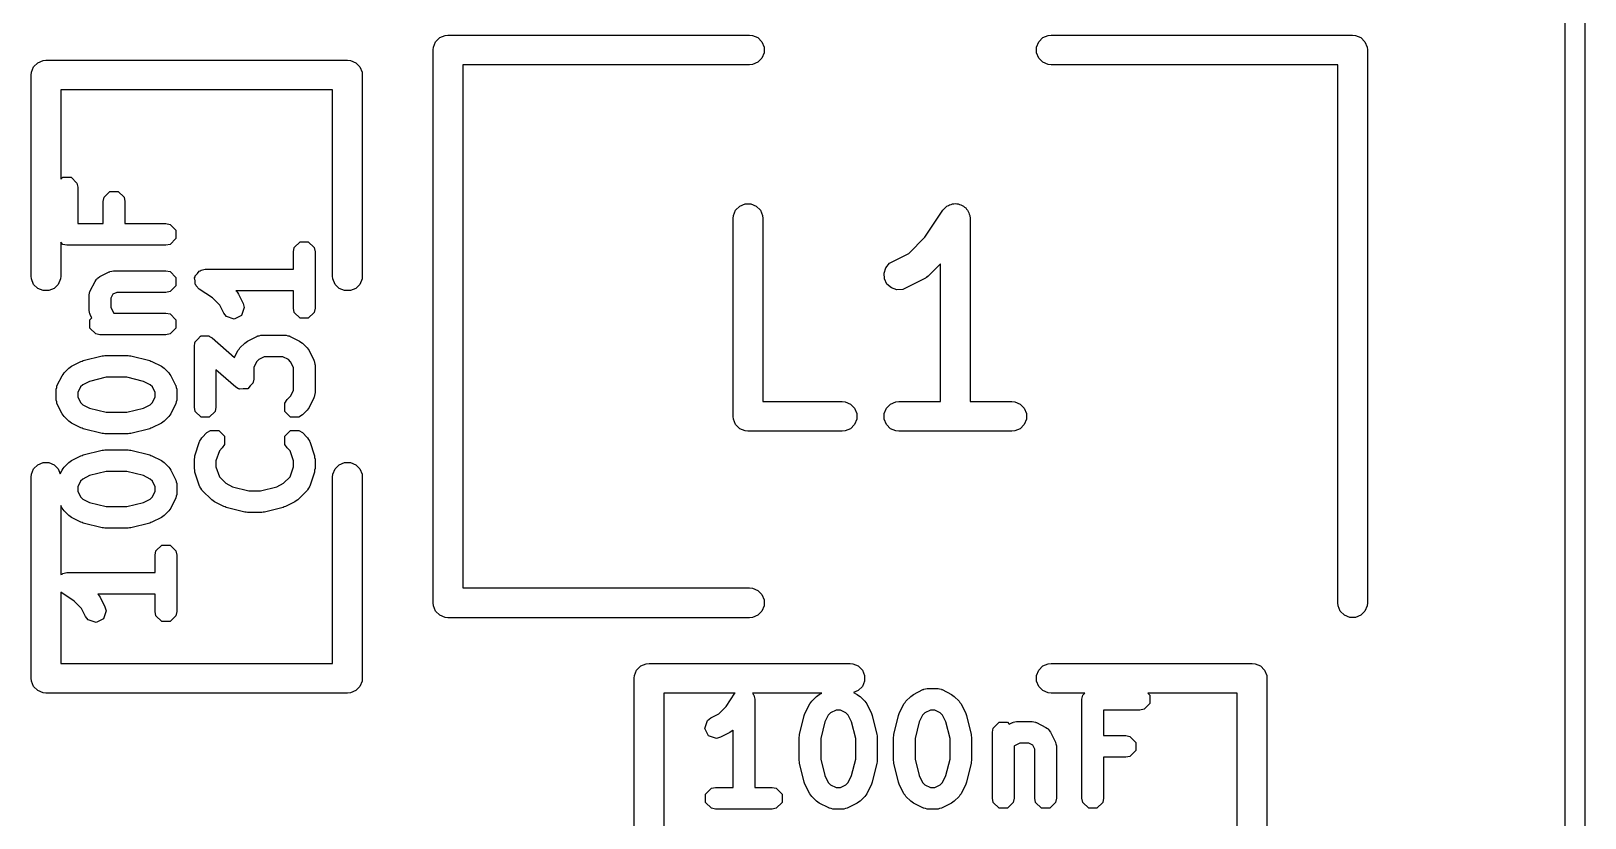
# Model space of a CAD drawing. Extents: x 3.77 to 7.16, y -4.93 to -3.32.
# Drawn here: x 6.6171 to 6.9263, y -4.3715 to -4.2149 of the extents above; entities that cross this region are included whole.
import ezdxf

# ---------------------------------------------------------------- set-up
doc = ezdxf.new("R2010")
doc.units = 0
doc.header["$MEASUREMENT"] = 0
doc.layers.add('BLACK', color=7, linetype='CONTINUOUS')

msp = doc.modelspace()

# ---------------------------------------------------------------- linework, layer by layer
at = {"layer": 'BLACK', "linetype": 'CONTINUOUS'}
for p, q in [((6.92238, -4.78566), (6.92238, -3.52975)), ((6.92632, -3.52778), (6.92632, -4.78762)), ((6.6972, -4.21811), (6.69764, -4.21705)), ((6.69764, -4.21705), (6.69846, -4.21623)), ((6.69846, -4.21623), (6.69952, -4.21579)), ((6.69952, -4.21579), (6.7001, -4.21573)), ((6.7001, -4.21573), (6.7601, -4.21573)), ((6.7601, -4.21573), (6.76068, -4.21579)), ((6.76068, -4.21579), (6.76174, -4.21623)), ((6.76174, -4.21623), (6.76255, -4.21705)), ((6.76255, -4.21705), (6.763, -4.21811)), ((6.8172, -4.21811), (6.81764, -4.21705)), ((6.81764, -4.21705), (6.81846, -4.21623)), ((6.81846, -4.21623), (6.81952, -4.21579)), ((6.81952, -4.21579), (6.8201, -4.21573)), ((6.8201, -4.21573), (6.8801, -4.21573)), ((6.8801, -4.21573), (6.88068, -4.21579)), ((6.88068, -4.21579), (6.88174, -4.21623)), ((6.88174, -4.21623), (6.88255, -4.21705)), ((6.88255, -4.21705), (6.883, -4.21811)), ((6.69715, -4.21869), (6.6972, -4.21811)), ((6.69715, -4.32869), (6.69715, -4.21869)), ((6.763, -4.21926), (6.76255, -4.22033)), ((6.763, -4.21811), (6.763, -4.21926)), ((6.8172, -4.21926), (6.8172, -4.21811)), ((6.81764, -4.22033), (6.8172, -4.21926)), ((6.883, -4.21811), (6.88305, -4.21869)), ((6.88305, -4.21869), (6.88305, -4.32869)), ((6.61715, -4.22369), (6.6172, -4.22311)), ((6.6172, -4.22311), (6.61764, -4.22205)), ((6.61764, -4.22205), (6.61846, -4.22123)), ((6.61846, -4.22123), (6.61952, -4.22079)), ((6.61952, -4.22079), (6.6201, -4.22073)), ((6.6201, -4.22073), (6.6801, -4.22073)), ((6.6801, -4.22073), (6.68068, -4.22079)), ((6.68068, -4.22079), (6.68174, -4.22123)), ((6.68174, -4.22123), (6.68255, -4.22205)), ((6.68255, -4.22205), (6.683, -4.22311)), ((6.683, -4.22311), (6.68305, -4.22369)), ((6.7601, -4.22164), (6.70305, -4.22164)), ((6.70305, -4.22164), (6.70305, -4.32573)), ((6.76068, -4.22158), (6.7601, -4.22164)), ((6.76174, -4.22114), (6.76068, -4.22158)), ((6.76255, -4.22033), (6.76174, -4.22114)), ((6.81846, -4.22114), (6.81764, -4.22033)), ((6.81952, -4.22158), (6.81846, -4.22114)), ((6.8201, -4.22164), (6.81952, -4.22158)), ((6.87715, -4.22164), (6.8201, -4.22164)), ((6.87715, -4.32869), (6.87715, -4.22164)), ((6.61715, -4.26369), (6.61715, -4.22369)), ((6.68305, -4.22369), (6.68305, -4.26369)), ((6.67715, -4.22664), (6.62305, -4.22664)), ((6.62305, -4.22664), (6.62305, -4.24443)), ((6.67715, -4.26369), (6.67715, -4.22664)), ((6.62305, -4.24443), (6.62347, -4.24402)), ((6.62347, -4.24402), (6.62511, -4.24402)), ((6.62511, -4.24402), (6.62628, -4.24518)), ((6.62628, -4.24518), (6.62644, -4.246)), ((6.62644, -4.246), (6.62644, -4.25323)), ((6.63152, -4.24882), (6.63168, -4.248)), ((6.63168, -4.248), (6.63285, -4.24683)), ((6.63285, -4.24683), (6.63449, -4.24683)), ((6.63449, -4.24683), (6.63566, -4.248)), ((6.63566, -4.248), (6.63582, -4.24882)), ((6.63152, -4.25323), (6.63152, -4.24882)), ((6.63582, -4.24882), (6.63582, -4.25323)), ((6.75689, -4.25165), (6.75734, -4.25058)), ((6.75734, -4.25058), (6.75815, -4.24977)), ((6.75815, -4.24977), (6.75921, -4.24933)), ((6.75921, -4.24933), (6.76037, -4.24933)), ((6.76037, -4.24933), (6.76143, -4.24977)), ((6.76143, -4.24977), (6.76225, -4.25058)), ((6.76225, -4.25058), (6.76269, -4.25165)), ((6.79499, -4.25597), (6.79858, -4.25059)), ((6.79858, -4.25058), (6.79894, -4.25014)), ((6.79858, -4.25059), (6.79858, -4.25058)), ((6.79858, -4.25058), (6.79858, -4.25058)), ((6.79858, -4.25058), (6.79858, -4.25058)), ((6.79894, -4.25014), (6.79919, -4.24997)), ((6.79919, -4.24997), (6.79939, -4.24977)), ((6.79939, -4.24977), (6.79966, -4.24966)), ((6.79966, -4.24966), (6.7999, -4.2495)), ((6.7999, -4.2495), (6.80019, -4.24944)), ((6.80019, -4.24944), (6.80046, -4.24933)), ((6.80046, -4.24933), (6.80075, -4.24933)), ((6.80075, -4.24933), (6.80103, -4.24927)), ((6.80103, -4.24927), (6.80132, -4.24933)), ((6.80132, -4.24933), (6.80161, -4.24933)), ((6.80161, -4.24933), (6.80188, -4.24944)), ((6.80188, -4.24944), (6.80216, -4.24949)), ((6.80216, -4.24949), (6.80241, -4.24966)), ((6.80241, -4.24966), (6.80268, -4.24977)), ((6.80268, -4.24977), (6.80288, -4.24997)), ((6.80288, -4.24997), (6.80312, -4.25013)), ((6.80312, -4.25013), (6.80328, -4.25038)), ((6.80328, -4.25038), (6.80349, -4.25058)), ((6.80349, -4.25058), (6.8036, -4.25085)), ((6.8036, -4.25085), (6.80376, -4.25109)), ((6.80376, -4.25109), (6.80382, -4.25138)), ((6.62644, -4.25323), (6.63152, -4.25323)), ((6.63582, -4.25323), (6.64399, -4.25323)), ((6.64399, -4.25323), (6.64481, -4.2534)), ((6.64481, -4.2534), (6.64598, -4.25456)), ((6.75684, -4.25222), (6.75689, -4.25165)), ((6.75684, -4.29159), (6.75684, -4.25222)), ((6.76269, -4.25165), (6.76274, -4.25222)), ((6.76274, -4.25222), (6.76274, -4.28864)), ((6.80382, -4.25138), (6.80393, -4.25165)), ((6.80393, -4.25165), (6.80399, -4.25222)), ((6.80399, -4.25222), (6.80399, -4.25222)), ((6.80399, -4.25222), (6.80399, -4.25222)), ((6.80399, -4.25222), (6.80399, -4.25222)), ((6.80399, -4.25222), (6.80399, -4.28864)), ((6.62347, -4.25737), (6.62305, -4.25696)), ((6.62305, -4.25696), (6.62305, -4.26369)), ((6.64598, -4.25621), (6.64481, -4.25737)), ((6.64598, -4.25456), (6.64598, -4.25621)), ((6.6695, -4.258), (6.67067, -4.25684)), ((6.67067, -4.25684), (6.67231, -4.25684)), ((6.67231, -4.25684), (6.67348, -4.258)), ((6.79179, -4.25917), (6.79499, -4.25597)), ((6.62429, -4.25753), (6.62347, -4.25737)), ((6.64399, -4.25753), (6.62429, -4.25753)), ((6.64481, -4.25737), (6.64399, -4.25753)), ((6.66934, -4.25883), (6.6695, -4.258)), ((6.66934, -4.26231), (6.66934, -4.25883)), ((6.67348, -4.258), (6.67364, -4.25883)), ((6.67364, -4.25883), (6.67364, -4.27008)), ((6.78847, -4.26083), (6.79179, -4.25917)), ((6.63083, -4.26378), (6.63271, -4.26284)), ((6.63271, -4.26284), (6.63281, -4.26281)), ((6.63281, -4.26281), (6.63285, -4.26278)), ((6.63285, -4.26278), (6.63319, -4.26271)), ((6.63319, -4.26271), (6.63352, -4.26262)), ((6.63352, -4.26262), (6.63356, -4.26264)), ((6.63356, -4.26264), (6.63367, -4.26262)), ((6.63367, -4.26262), (6.64399, -4.26262)), ((6.64399, -4.26262), (6.64481, -4.26278)), ((6.64481, -4.26278), (6.64598, -4.26394)), ((6.6498, -4.26363), (6.65025, -4.26319)), ((6.65025, -4.26319), (6.65059, -4.26267)), ((6.65059, -4.26267), (6.65081, -4.26263)), ((6.65081, -4.26263), (6.65097, -4.26247)), ((6.65097, -4.26247), (6.65179, -4.26231)), ((6.65179, -4.26231), (6.66934, -4.26231)), ((6.78686, -4.2631), (6.78722, -4.26201)), ((6.78694, -4.26425), (6.78686, -4.2631)), ((6.78722, -4.26201), (6.78798, -4.26114)), ((6.78798, -4.26114), (6.78847, -4.26083)), ((6.79808, -4.26123), (6.79562, -4.26369)), ((6.79808, -4.28864), (6.79808, -4.26123)), ((6.6172, -4.26426), (6.61715, -4.26369)), ((6.61764, -4.26533), (6.6172, -4.26426)), ((6.61846, -4.26614), (6.61764, -4.26533)), ((6.61952, -4.26658), (6.61846, -4.26614)), ((6.62068, -4.26658), (6.61952, -4.26658)), ((6.62174, -4.26614), (6.62068, -4.26658)), ((6.62255, -4.26533), (6.62174, -4.26614)), ((6.623, -4.26426), (6.62255, -4.26533)), ((6.62305, -4.26369), (6.623, -4.26426)), ((6.62893, -4.26662), (6.62987, -4.26474)), ((6.62987, -4.26474), (6.63013, -4.2644)), ((6.63013, -4.2644), (6.63017, -4.2643)), ((6.63017, -4.2643), (6.63029, -4.2642)), ((6.63029, -4.2642), (6.63039, -4.26408)), ((6.63039, -4.26408), (6.63049, -4.26404)), ((6.63049, -4.26404), (6.63083, -4.26378)), ((6.64598, -4.26559), (6.64481, -4.26675)), ((6.64598, -4.26394), (6.64598, -4.26559)), ((6.64968, -4.26404), (6.6498, -4.26385)), ((6.6498, -4.26465), (6.64968, -4.26404)), ((6.6498, -4.26385), (6.6498, -4.26363)), ((6.6498, -4.26528), (6.6498, -4.26465)), ((6.64996, -4.26544), (6.6498, -4.26528)), ((6.65, -4.26565), (6.64996, -4.26544)), ((6.6506, -4.26625), (6.65, -4.26565)), ((6.65323, -4.268), (6.6506, -4.26625)), ((6.6772, -4.26426), (6.67715, -4.26369)), ((6.67764, -4.26533), (6.6772, -4.26426)), ((6.67846, -4.26614), (6.67764, -4.26533)), ((6.67952, -4.26658), (6.67846, -4.26614)), ((6.68068, -4.26658), (6.67952, -4.26658)), ((6.68174, -4.26614), (6.68068, -4.26658)), ((6.68255, -4.26533), (6.68174, -4.26614)), ((6.683, -4.26426), (6.68255, -4.26533)), ((6.68305, -4.26369), (6.683, -4.26426)), ((6.78745, -4.26528), (6.78694, -4.26425)), ((6.78832, -4.26604), (6.78745, -4.26528)), ((6.78942, -4.2664), (6.78832, -4.26604)), ((6.79057, -4.26632), (6.78942, -4.2664)), ((6.79111, -4.26611), (6.79057, -4.26632)), ((6.79486, -4.26424), (6.79111, -4.26611)), ((6.7951, -4.26408), (6.79486, -4.26424)), ((6.79518, -4.26405), (6.7951, -4.26408)), ((6.79526, -4.26399), (6.79518, -4.26405)), ((6.79535, -4.26393), (6.79526, -4.26399)), ((6.7954, -4.26387), (6.79535, -4.26393)), ((6.79562, -4.26369), (6.7954, -4.26387)), ((6.62871, -4.26743), (6.6288, -4.2671)), ((6.62873, -4.26747), (6.62871, -4.26743)), ((6.62871, -4.26758), (6.62873, -4.26747)), ((6.62871, -4.27039), (6.62871, -4.26758)), ((6.6288, -4.2671), (6.62887, -4.26676)), ((6.62887, -4.26676), (6.6289, -4.26672)), ((6.6289, -4.26672), (6.62893, -4.26662)), ((6.6334, -4.26731), (6.63301, -4.26809)), ((6.63301, -4.26809), (6.63301, -4.26989)), ((6.63418, -4.26692), (6.6334, -4.26731)), ((6.64399, -4.26692), (6.63418, -4.26692)), ((6.64481, -4.26675), (6.64399, -4.26692)), ((6.65471, -4.26948), (6.65323, -4.268)), ((6.6555, -4.27105), (6.65471, -4.26948)), ((6.66934, -4.26661), (6.65792, -4.26661)), ((6.65792, -4.26661), (6.658, -4.26669)), ((6.658, -4.26669), (6.65819, -4.26697)), ((6.65819, -4.26697), (6.6584, -4.26725)), ((6.6584, -4.26725), (6.65934, -4.26912)), ((6.65934, -4.26912), (6.65956, -4.26993)), ((6.66934, -4.27008), (6.66934, -4.26661)), ((6.62873, -4.2705), (6.62871, -4.27039)), ((6.62871, -4.27055), (6.62873, -4.2705)), ((6.6288, -4.27088), (6.62871, -4.27055)), ((6.62887, -4.27122), (6.6288, -4.27088)), ((6.6289, -4.27125), (6.62887, -4.27122)), ((6.62887, -4.27239), (6.62926, -4.272)), ((6.62887, -4.27403), (6.62887, -4.27239)), ((6.62893, -4.27136), (6.6289, -4.27125)), ((6.62926, -4.272), (6.62893, -4.27136)), ((6.63301, -4.26989), (6.63356, -4.271)), ((6.63356, -4.271), (6.63362, -4.27106)), ((6.63362, -4.27106), (6.64399, -4.27106)), ((6.64399, -4.27106), (6.64481, -4.27122)), ((6.64481, -4.27122), (6.64598, -4.27239)), ((6.64598, -4.27239), (6.64598, -4.27403)), ((6.65601, -4.27171), (6.6555, -4.27105)), ((6.65757, -4.27223), (6.65601, -4.27171)), ((6.65904, -4.27149), (6.65757, -4.27223)), ((6.65956, -4.26993), (6.65904, -4.27149)), ((6.6695, -4.27091), (6.66934, -4.27008)), ((6.67067, -4.27207), (6.6695, -4.27091)), ((6.67231, -4.27207), (6.67067, -4.27207)), ((6.67348, -4.27091), (6.67231, -4.27207)), ((6.67364, -4.27008), (6.67348, -4.27091)), ((6.63003, -4.27519), (6.62887, -4.27403)), ((6.63086, -4.27536), (6.63003, -4.27519)), ((6.64399, -4.27536), (6.63086, -4.27536)), ((6.64481, -4.27519), (6.64399, -4.27536)), ((6.64598, -4.27403), (6.64481, -4.27519)), ((6.65034, -4.27623), (6.65084, -4.27566)), ((6.65084, -4.27566), (6.65091, -4.27566)), ((6.65091, -4.27566), (6.65097, -4.2756)), ((6.65097, -4.2756), (6.65172, -4.2756)), ((6.65172, -4.2756), (6.65248, -4.27555)), ((6.65248, -4.27555), (6.65257, -4.2756)), ((6.65257, -4.2756), (6.65261, -4.2756)), ((6.65261, -4.2756), (6.65268, -4.27567)), ((6.65268, -4.27567), (6.65321, -4.27597)), ((6.66021, -4.2766), (6.66209, -4.27567)), ((6.66209, -4.27567), (6.66219, -4.27564)), ((6.66219, -4.27564), (6.66222, -4.2756)), ((6.66222, -4.2756), (6.66256, -4.27554)), ((6.66256, -4.27554), (6.66289, -4.27544)), ((6.66289, -4.27544), (6.66294, -4.27546)), ((6.66294, -4.27546), (6.66305, -4.27544)), ((6.66305, -4.27544), (6.66774, -4.27544)), ((6.66774, -4.27544), (6.66784, -4.27546)), ((6.66784, -4.27546), (6.66789, -4.27544)), ((6.66789, -4.27544), (6.66822, -4.27554)), ((6.66822, -4.27554), (6.66856, -4.2756)), ((6.66856, -4.2756), (6.66859, -4.27564)), ((6.66859, -4.27564), (6.6687, -4.27567)), ((6.6687, -4.27567), (6.67057, -4.2766)), ((6.64964, -4.27759), (6.64976, -4.27699)), ((6.64964, -4.28978), (6.64964, -4.27759)), ((6.64975, -4.2769), (6.64978, -4.27687)), ((6.64976, -4.27699), (6.64975, -4.2769)), ((6.64978, -4.27687), (6.6498, -4.27677)), ((6.6498, -4.27677), (6.65034, -4.27623)), ((6.65321, -4.27597), (6.65764, -4.27985)), ((6.65764, -4.27985), (6.65831, -4.2785)), ((6.65831, -4.2785), (6.65852, -4.27823)), ((6.65852, -4.27823), (6.65871, -4.27795)), ((6.65871, -4.27795), (6.65965, -4.27701)), ((6.65965, -4.27701), (6.65994, -4.27682)), ((6.65994, -4.27682), (6.66021, -4.2766)), ((6.67057, -4.2766), (6.67085, -4.27682)), ((6.67085, -4.27682), (6.67113, -4.27701)), ((6.67113, -4.27701), (6.67207, -4.27795)), ((6.67207, -4.27795), (6.67226, -4.27823)), ((6.67226, -4.27823), (6.67247, -4.2785)), ((6.67247, -4.2785), (6.67341, -4.28038)), ((6.62371, -4.28295), (6.62465, -4.28201)), ((6.62465, -4.28201), (6.62493, -4.28182)), ((6.62493, -4.28182), (6.6252, -4.2816)), ((6.6252, -4.2816), (6.62708, -4.28067)), ((6.62708, -4.28067), (6.62731, -4.2806)), ((6.62731, -4.2806), (6.62752, -4.2805)), ((6.62752, -4.2805), (6.63127, -4.27957)), ((6.63127, -4.27957), (6.63154, -4.27955)), ((6.63154, -4.27955), (6.63179, -4.2795)), ((6.63179, -4.2795), (6.63648, -4.2795)), ((6.63648, -4.2795), (6.63674, -4.27955)), ((6.63674, -4.27955), (6.63701, -4.27957)), ((6.63701, -4.27957), (6.64076, -4.2805)), ((6.64076, -4.2805), (6.64097, -4.2806)), ((6.64097, -4.2806), (6.6412, -4.28067)), ((6.6412, -4.28067), (6.64307, -4.2816)), ((6.64307, -4.2816), (6.64335, -4.28182)), ((6.64335, -4.28182), (6.64363, -4.28201)), ((6.64363, -4.28201), (6.64457, -4.28295)), ((6.662, -4.28074), (6.66144, -4.28185)), ((6.66144, -4.28185), (6.66144, -4.28416)), ((6.66244, -4.28029), (6.662, -4.28074)), ((6.66355, -4.27974), (6.66244, -4.28029)), ((6.66723, -4.27974), (6.66355, -4.27974)), ((6.66834, -4.28029), (6.66723, -4.27974)), ((6.66878, -4.28074), (6.66834, -4.28029)), ((6.66934, -4.28185), (6.66878, -4.28074)), ((6.66934, -4.28646), (6.66934, -4.28185)), ((6.67341, -4.28038), (6.67344, -4.28048)), ((6.67344, -4.28048), (6.67348, -4.28052)), ((6.67348, -4.28052), (6.67354, -4.28086)), ((6.67354, -4.28086), (6.67363, -4.28119)), ((6.67363, -4.28119), (6.67362, -4.28124)), ((6.67362, -4.28124), (6.67364, -4.28134)), ((6.67364, -4.28134), (6.67364, -4.28697)), ((6.62237, -4.28538), (6.6233, -4.2835)), ((6.6233, -4.2835), (6.62352, -4.28323)), ((6.62352, -4.28323), (6.62371, -4.28295)), ((6.62879, -4.28462), (6.62744, -4.28529)), ((6.63206, -4.2838), (6.62879, -4.28462)), ((6.63622, -4.2838), (6.63206, -4.2838)), ((6.63949, -4.28462), (6.63622, -4.2838)), ((6.64084, -4.28529), (6.63949, -4.28462)), ((6.64457, -4.28295), (6.64476, -4.28323)), ((6.64476, -4.28323), (6.64497, -4.2835)), ((6.64497, -4.2835), (6.64591, -4.28538)), ((6.65788, -4.28577), (6.65394, -4.28233)), ((6.65394, -4.28233), (6.65394, -4.28978)), ((6.66128, -4.28498), (6.66075, -4.28551)), ((6.6613, -4.28488), (6.66128, -4.28498)), ((6.66133, -4.28484), (6.6613, -4.28488)), ((6.66144, -4.28416), (6.66132, -4.28476)), ((6.66132, -4.28476), (6.66133, -4.28484)), ((6.62214, -4.28619), (6.62224, -4.28586)), ((6.62216, -4.28624), (6.62214, -4.28619)), ((6.62214, -4.28634), (6.62216, -4.28624)), ((6.62214, -4.28822), (6.62214, -4.28634)), ((6.62216, -4.28832), (6.62214, -4.28822)), ((6.62224, -4.28586), (6.6223, -4.28552)), ((6.6223, -4.28552), (6.62234, -4.28548)), ((6.62234, -4.28548), (6.62237, -4.28538)), ((6.62699, -4.28574), (6.62644, -4.28685)), ((6.62644, -4.28685), (6.62644, -4.28771)), ((6.62644, -4.28771), (6.62699, -4.28882)), ((6.62744, -4.28529), (6.62699, -4.28574)), ((6.64128, -4.28574), (6.64084, -4.28529)), ((6.64184, -4.28685), (6.64128, -4.28574)), ((6.64128, -4.28882), (6.64184, -4.28771)), ((6.64184, -4.28771), (6.64184, -4.28685)), ((6.64591, -4.28538), (6.64594, -4.28548)), ((6.64594, -4.28548), (6.64598, -4.28552)), ((6.64598, -4.28552), (6.64604, -4.28586)), ((6.64604, -4.28586), (6.64613, -4.28619)), ((6.64613, -4.28619), (6.64612, -4.28624)), ((6.64612, -4.28624), (6.64614, -4.28634)), ((6.64614, -4.28822), (6.64612, -4.28832)), ((6.64614, -4.28634), (6.64614, -4.28822)), ((6.65841, -4.28608), (6.65788, -4.28577)), ((6.65847, -4.28614), (6.65841, -4.28608)), ((6.65852, -4.28614), (6.65847, -4.28614)), ((6.65861, -4.28619), (6.65852, -4.28614)), ((6.65936, -4.28614), (6.65861, -4.28619)), ((6.66012, -4.28614), (6.65936, -4.28614)), ((6.66017, -4.28609), (6.66012, -4.28614)), ((6.66025, -4.28608), (6.66017, -4.28609)), ((6.66075, -4.28551), (6.66025, -4.28608)), ((6.66809, -4.28826), (6.66878, -4.28757)), ((6.66878, -4.28757), (6.66934, -4.28646)), ((6.67341, -4.28793), (6.67247, -4.28981)), ((6.67344, -4.28783), (6.67341, -4.28793)), ((6.67348, -4.28779), (6.67344, -4.28783)), ((6.67354, -4.28746), (6.67348, -4.28779)), ((6.67363, -4.28712), (6.67354, -4.28746)), ((6.67364, -4.28697), (6.67362, -4.28708)), ((6.67362, -4.28708), (6.67363, -4.28712)), ((6.62214, -4.28837), (6.62216, -4.28832)), ((6.62224, -4.2887), (6.62214, -4.28837)), ((6.6223, -4.28904), (6.62224, -4.2887)), ((6.62234, -4.28908), (6.6223, -4.28904)), ((6.62237, -4.28918), (6.62234, -4.28908)), ((6.6233, -4.29106), (6.62237, -4.28918)), ((6.62352, -4.29133), (6.6233, -4.29106)), ((6.62699, -4.28882), (6.62744, -4.28927)), ((6.62744, -4.28927), (6.62879, -4.28994)), ((6.62879, -4.28994), (6.63206, -4.29076)), ((6.63206, -4.29076), (6.63622, -4.29076)), ((6.63622, -4.29076), (6.63949, -4.28994)), ((6.63949, -4.28994), (6.64084, -4.28927)), ((6.64084, -4.28927), (6.64128, -4.28882)), ((6.64497, -4.29106), (6.64476, -4.29133)), ((6.64591, -4.28918), (6.64497, -4.29106)), ((6.64594, -4.28908), (6.64591, -4.28918)), ((6.64598, -4.28904), (6.64594, -4.28908)), ((6.64604, -4.2887), (6.64598, -4.28904)), ((6.64613, -4.28837), (6.64604, -4.2887)), ((6.64612, -4.28832), (6.64613, -4.28837)), ((6.6498, -4.29061), (6.64964, -4.28978)), ((6.65097, -4.29177), (6.6498, -4.29061)), ((6.65378, -4.29061), (6.65261, -4.29177)), ((6.65394, -4.28978), (6.65378, -4.29061)), ((6.66763, -4.28896), (6.66809, -4.28826)), ((6.66763, -4.29061), (6.66763, -4.28896)), ((6.66879, -4.29177), (6.66763, -4.29061)), ((6.67113, -4.2913), (6.67044, -4.29177)), ((6.67207, -4.29037), (6.67113, -4.2913)), ((6.67226, -4.29008), (6.67207, -4.29037)), ((6.67247, -4.28981), (6.67226, -4.29008)), ((6.76274, -4.28864), (6.77854, -4.28864)), ((6.77854, -4.28864), (6.77911, -4.2887)), ((6.77911, -4.2887), (6.78018, -4.28914)), ((6.78018, -4.28914), (6.78099, -4.28995)), ((6.78099, -4.28995), (6.78143, -4.29102)), ((6.78143, -4.29102), (6.78143, -4.29217)), ((6.78689, -4.29102), (6.78733, -4.28995)), ((6.78689, -4.29217), (6.78689, -4.29102)), ((6.78733, -4.28995), (6.78815, -4.28914)), ((6.78815, -4.28914), (6.78921, -4.2887)), ((6.78921, -4.2887), (6.78979, -4.28864)), ((6.78979, -4.28864), (6.79808, -4.28864)), ((6.80399, -4.28864), (6.81228, -4.28864)), ((6.81228, -4.28864), (6.81286, -4.2887)), ((6.81286, -4.2887), (6.81392, -4.28914)), ((6.81392, -4.28914), (6.81474, -4.28995)), ((6.81474, -4.28995), (6.81518, -4.29102)), ((6.81518, -4.29102), (6.81518, -4.29217)), ((6.62371, -4.29161), (6.62352, -4.29133)), ((6.62465, -4.29255), (6.62371, -4.29161)), ((6.62493, -4.29274), (6.62465, -4.29255)), ((6.6252, -4.29296), (6.62493, -4.29274)), ((6.62708, -4.29389), (6.6252, -4.29296)), ((6.62731, -4.29396), (6.62708, -4.29389)), ((6.62752, -4.29406), (6.62731, -4.29396)), ((6.63127, -4.29499), (6.62752, -4.29406)), ((6.64076, -4.29406), (6.63701, -4.29499)), ((6.64097, -4.29396), (6.64076, -4.29406)), ((6.6412, -4.29389), (6.64097, -4.29396)), ((6.64307, -4.29296), (6.6412, -4.29389)), ((6.64335, -4.29274), (6.64307, -4.29296)), ((6.64363, -4.29255), (6.64335, -4.29274)), ((6.64457, -4.29161), (6.64363, -4.29255)), ((6.64476, -4.29133), (6.64457, -4.29161)), ((6.65261, -4.29177), (6.65097, -4.29177)), ((6.65215, -4.29483), (6.65284, -4.29437)), ((6.65284, -4.29437), (6.65449, -4.29437)), ((6.65449, -4.29437), (6.65565, -4.29553)), ((6.66763, -4.29553), (6.66879, -4.29437)), ((6.67044, -4.29177), (6.66879, -4.29177)), ((6.66879, -4.29437), (6.67044, -4.29437)), ((6.67044, -4.29437), (6.67113, -4.29483)), ((6.75689, -4.29217), (6.75684, -4.29159)), ((6.75734, -4.29323), (6.75689, -4.29217)), ((6.75815, -4.29405), (6.75734, -4.29323)), ((6.75921, -4.29449), (6.75815, -4.29405)), ((6.78018, -4.29405), (6.77911, -4.29449)), ((6.78099, -4.29323), (6.78018, -4.29405)), ((6.78143, -4.29217), (6.78099, -4.29323)), ((6.78733, -4.29323), (6.78689, -4.29217)), ((6.78815, -4.29405), (6.78733, -4.29323)), ((6.78921, -4.29449), (6.78815, -4.29405)), ((6.81392, -4.29405), (6.81286, -4.29449)), ((6.81474, -4.29323), (6.81392, -4.29405)), ((6.81518, -4.29217), (6.81474, -4.29323)), ((6.63154, -4.29501), (6.63127, -4.29499)), ((6.63179, -4.29506), (6.63154, -4.29501)), ((6.63648, -4.29506), (6.63179, -4.29506)), ((6.63674, -4.29501), (6.63648, -4.29506)), ((6.63701, -4.29499), (6.63674, -4.29501)), ((6.64975, -4.29942), (6.65069, -4.29661)), ((6.65069, -4.29661), (6.65074, -4.29652)), ((6.65074, -4.29647), (6.65093, -4.29618)), ((6.65074, -4.29652), (6.65074, -4.29647)), ((6.65093, -4.29618), (6.6511, -4.29588)), ((6.6511, -4.29588), (6.65115, -4.29586)), ((6.65115, -4.29586), (6.65121, -4.29577)), ((6.65121, -4.29577), (6.65215, -4.29483)), ((6.65565, -4.29717), (6.65519, -4.29787)), ((6.65565, -4.29553), (6.65565, -4.29717)), ((6.66763, -4.29717), (6.66763, -4.29553)), ((6.66809, -4.29787), (6.66763, -4.29717)), ((6.67113, -4.29483), (6.67207, -4.29577)), ((6.67207, -4.29577), (6.67213, -4.29586)), ((6.67213, -4.29586), (6.67218, -4.29588)), ((6.67218, -4.29588), (6.67235, -4.29618)), ((6.67235, -4.29618), (6.67254, -4.29647)), ((6.67254, -4.29647), (6.67254, -4.29652)), ((6.67254, -4.29652), (6.67259, -4.29661)), ((6.67259, -4.29661), (6.67353, -4.29942)), ((6.75979, -4.29455), (6.75921, -4.29449)), ((6.77854, -4.29455), (6.75979, -4.29455)), ((6.77911, -4.29449), (6.77854, -4.29455)), ((6.78979, -4.29455), (6.78921, -4.29449)), ((6.81228, -4.29455), (6.78979, -4.29455)), ((6.81286, -4.29449), (6.81228, -4.29455)), ((6.62465, -4.30077), (6.62493, -4.30058)), ((6.62493, -4.30058), (6.6252, -4.30037)), ((6.6252, -4.30037), (6.62708, -4.29943)), ((6.62708, -4.29943), (6.62731, -4.29937)), ((6.62731, -4.29937), (6.62752, -4.29927)), ((6.62752, -4.29927), (6.63127, -4.29833)), ((6.63127, -4.29833), (6.63154, -4.29831)), ((6.63154, -4.29831), (6.63179, -4.29826)), ((6.63179, -4.29826), (6.63648, -4.29826)), ((6.63648, -4.29826), (6.63674, -4.29831)), ((6.63674, -4.29831), (6.63701, -4.29833)), ((6.63701, -4.29833), (6.64076, -4.29927)), ((6.64076, -4.29927), (6.64097, -4.29937)), ((6.64097, -4.29937), (6.6412, -4.29943)), ((6.6412, -4.29943), (6.64307, -4.30037)), ((6.64307, -4.30037), (6.64335, -4.30058)), ((6.64335, -4.30058), (6.64363, -4.30077)), ((6.64964, -4.3001), (6.64971, -4.29977)), ((6.64964, -4.30198), (6.64964, -4.3001)), ((6.64971, -4.29977), (6.64975, -4.29942)), ((6.65461, -4.29845), (6.65394, -4.30045)), ((6.65394, -4.30045), (6.65394, -4.30163)), ((6.65519, -4.29787), (6.65461, -4.29845)), ((6.66867, -4.29845), (6.66809, -4.29787)), ((6.66934, -4.30045), (6.66867, -4.29845)), ((6.66934, -4.30163), (6.66934, -4.30045)), ((6.67353, -4.29942), (6.67357, -4.29977)), ((6.67357, -4.29977), (6.67364, -4.3001)), ((6.67364, -4.3001), (6.67364, -4.30198)), ((6.61715, -4.30369), (6.6172, -4.30311)), ((6.61715, -4.34369), (6.61715, -4.30369)), ((6.6172, -4.30311), (6.61764, -4.30205)), ((6.61764, -4.30205), (6.61846, -4.30123)), ((6.61846, -4.30123), (6.61952, -4.30079)), ((6.61952, -4.30079), (6.62068, -4.30079)), ((6.62068, -4.30079), (6.62174, -4.30123)), ((6.62174, -4.30123), (6.62255, -4.30205)), ((6.62255, -4.30205), (6.62294, -4.30299)), ((6.62294, -4.30299), (6.6233, -4.30227)), ((6.6233, -4.30227), (6.62352, -4.30199)), ((6.62352, -4.30199), (6.62371, -4.30171)), ((6.62371, -4.30171), (6.62465, -4.30077)), ((6.62879, -4.30338), (6.62744, -4.30406)), ((6.63206, -4.30256), (6.62879, -4.30338)), ((6.63622, -4.30256), (6.63206, -4.30256)), ((6.63949, -4.30338), (6.63622, -4.30256)), ((6.64084, -4.30406), (6.63949, -4.30338)), ((6.64363, -4.30077), (6.64457, -4.30171)), ((6.64457, -4.30171), (6.64476, -4.30199)), ((6.64476, -4.30199), (6.64497, -4.30227)), ((6.64497, -4.30227), (6.64591, -4.30414)), ((6.64971, -4.30232), (6.64964, -4.30198)), ((6.64975, -4.30266), (6.64971, -4.30232)), ((6.65069, -4.30547), (6.64975, -4.30266)), ((6.65394, -4.30163), (6.65461, -4.30363)), ((6.65461, -4.30363), (6.65588, -4.3049)), ((6.6674, -4.3049), (6.66867, -4.30363)), ((6.66867, -4.30363), (6.66934, -4.30163)), ((6.67353, -4.30266), (6.67259, -4.30547)), ((6.67357, -4.30232), (6.67353, -4.30266)), ((6.67364, -4.30198), (6.67357, -4.30232)), ((6.67715, -4.30369), (6.6772, -4.30311)), ((6.67715, -4.34073), (6.67715, -4.30369)), ((6.6772, -4.30311), (6.67764, -4.30205)), ((6.67764, -4.30205), (6.67846, -4.30123)), ((6.67846, -4.30123), (6.67952, -4.30079)), ((6.67952, -4.30079), (6.68068, -4.30079)), ((6.68068, -4.30079), (6.68174, -4.30123)), ((6.68174, -4.30123), (6.68255, -4.30205)), ((6.68255, -4.30205), (6.683, -4.30311)), ((6.683, -4.30311), (6.68305, -4.30369)), ((6.68305, -4.30369), (6.68305, -4.34369)), ((6.62699, -4.3045), (6.62644, -4.30561)), ((6.62644, -4.30561), (6.62644, -4.30647)), ((6.62644, -4.30647), (6.62699, -4.30758)), ((6.62744, -4.30406), (6.62699, -4.3045)), ((6.64128, -4.3045), (6.64084, -4.30406)), ((6.64184, -4.30561), (6.64128, -4.3045)), ((6.64128, -4.30758), (6.64184, -4.30647)), ((6.64184, -4.30647), (6.64184, -4.30561)), ((6.64591, -4.30414), (6.64594, -4.30425)), ((6.64594, -4.30425), (6.64598, -4.30428)), ((6.64598, -4.30428), (6.64604, -4.30462)), ((6.64604, -4.30462), (6.64613, -4.30495)), ((6.64613, -4.30495), (6.64612, -4.305)), ((6.64612, -4.305), (6.64614, -4.3051)), ((6.64614, -4.3051), (6.64614, -4.30698)), ((6.65074, -4.30557), (6.65069, -4.30547)), ((6.65074, -4.30562), (6.65074, -4.30557)), ((6.65093, -4.3059), (6.65074, -4.30562)), ((6.6511, -4.3062), (6.65093, -4.3059)), ((6.65115, -4.30622), (6.6511, -4.3062)), ((6.65121, -4.30631), (6.65115, -4.30622)), ((6.65308, -4.30819), (6.65121, -4.30631)), ((6.65588, -4.3049), (6.65723, -4.30558)), ((6.65723, -4.30558), (6.6605, -4.3064)), ((6.6605, -4.3064), (6.66278, -4.3064)), ((6.66278, -4.3064), (6.66605, -4.30558)), ((6.66605, -4.30558), (6.6674, -4.3049)), ((6.67207, -4.30631), (6.6702, -4.30819)), ((6.67213, -4.30622), (6.67207, -4.30631)), ((6.67218, -4.3062), (6.67213, -4.30622)), ((6.67235, -4.3059), (6.67218, -4.3062)), ((6.67254, -4.30562), (6.67235, -4.3059)), ((6.67259, -4.30547), (6.67254, -4.30557)), ((6.67254, -4.30557), (6.67254, -4.30562)), ((6.6233, -4.30982), (6.62305, -4.30931)), ((6.62305, -4.30931), (6.62305, -4.32308)), ((6.62352, -4.31009), (6.6233, -4.30982)), ((6.62699, -4.30758), (6.62744, -4.30803)), ((6.62744, -4.30803), (6.62879, -4.3087)), ((6.62879, -4.3087), (6.63206, -4.30952)), ((6.63206, -4.30952), (6.63622, -4.30952)), ((6.63622, -4.30952), (6.63949, -4.3087)), ((6.63949, -4.3087), (6.64084, -4.30803)), ((6.64084, -4.30803), (6.64128, -4.30758)), ((6.64497, -4.30982), (6.64476, -4.31009)), ((6.64591, -4.30794), (6.64497, -4.30982)), ((6.64594, -4.30784), (6.64591, -4.30794)), ((6.64598, -4.3078), (6.64594, -4.30784)), ((6.64604, -4.30746), (6.64598, -4.3078)), ((6.64613, -4.30713), (6.64604, -4.30746)), ((6.64614, -4.30698), (6.64612, -4.30709)), ((6.64612, -4.30709), (6.64613, -4.30713)), ((6.65337, -4.30838), (6.65308, -4.30819)), ((6.65364, -4.30859), (6.65337, -4.30838)), ((6.65552, -4.30953), (6.65364, -4.30859)), ((6.65575, -4.30959), (6.65552, -4.30953)), ((6.65596, -4.30969), (6.65575, -4.30959)), ((6.65971, -4.31063), (6.65596, -4.30969)), ((6.66732, -4.30969), (6.66357, -4.31063)), ((6.66753, -4.30959), (6.66732, -4.30969)), ((6.66776, -4.30953), (6.66753, -4.30959)), ((6.66964, -4.30859), (6.66776, -4.30953)), ((6.66991, -4.30838), (6.66964, -4.30859)), ((6.6702, -4.30819), (6.66991, -4.30838)), ((6.62371, -4.31038), (6.62352, -4.31009)), ((6.62465, -4.31131), (6.62371, -4.31038)), ((6.62493, -4.31151), (6.62465, -4.31131)), ((6.6252, -4.31172), (6.62493, -4.31151)), ((6.62708, -4.31266), (6.6252, -4.31172)), ((6.62731, -4.31272), (6.62708, -4.31266)), ((6.62752, -4.31282), (6.62731, -4.31272)), ((6.63127, -4.31376), (6.62752, -4.31282)), ((6.64076, -4.31282), (6.63701, -4.31376)), ((6.64097, -4.31272), (6.64076, -4.31282)), ((6.6412, -4.31266), (6.64097, -4.31272)), ((6.64307, -4.31172), (6.6412, -4.31266)), ((6.64335, -4.31151), (6.64307, -4.31172)), ((6.64363, -4.31131), (6.64335, -4.31151)), ((6.64457, -4.31038), (6.64363, -4.31131)), ((6.64476, -4.31009), (6.64457, -4.31038)), ((6.65997, -4.31065), (6.65971, -4.31063)), ((6.66023, -4.3107), (6.65997, -4.31065)), ((6.66305, -4.3107), (6.66023, -4.3107)), ((6.66331, -4.31065), (6.66305, -4.3107)), ((6.66357, -4.31063), (6.66331, -4.31065)), ((6.63154, -4.31377), (6.63127, -4.31376)), ((6.63179, -4.31382), (6.63154, -4.31377)), ((6.63648, -4.31382), (6.63179, -4.31382)), ((6.63674, -4.31377), (6.63648, -4.31382)), ((6.63701, -4.31376), (6.63674, -4.31377)), ((6.64184, -4.31918), (6.642, -4.31835)), ((6.642, -4.31835), (6.64317, -4.31719)), ((6.64317, -4.31719), (6.64481, -4.31719)), ((6.64481, -4.31719), (6.64598, -4.31835)), ((6.64598, -4.31835), (6.64614, -4.31918)), ((6.64184, -4.32265), (6.64184, -4.31918)), ((6.64614, -4.31918), (6.64614, -4.33043)), ((6.62305, -4.32308), (6.62309, -4.32302)), ((6.62309, -4.32302), (6.62331, -4.32297)), ((6.62331, -4.32297), (6.62347, -4.32282)), ((6.62347, -4.32282), (6.62429, -4.32265)), ((6.62429, -4.32265), (6.64184, -4.32265)), ((6.6231, -4.32659), (6.62305, -4.32655)), ((6.62305, -4.32655), (6.62305, -4.34073)), ((6.62573, -4.32835), (6.6231, -4.32659)), ((6.62721, -4.32983), (6.62573, -4.32835)), ((6.64184, -4.32695), (6.63042, -4.32695)), ((6.63042, -4.32695), (6.6305, -4.32704)), ((6.6305, -4.32704), (6.63069, -4.32732)), ((6.63069, -4.32732), (6.6309, -4.32759)), ((6.6309, -4.32759), (6.63184, -4.32947)), ((6.64184, -4.33043), (6.64184, -4.32695)), ((6.70305, -4.32573), (6.7601, -4.32573)), ((6.7601, -4.32573), (6.76068, -4.32579)), ((6.76068, -4.32579), (6.76174, -4.32623)), ((6.76174, -4.32623), (6.76255, -4.32705)), ((6.76255, -4.32705), (6.763, -4.32811)), ((6.763, -4.32811), (6.763, -4.32926)), ((6.62799, -4.33139), (6.62721, -4.32983)), ((6.62851, -4.33206), (6.62799, -4.33139)), ((6.63206, -4.33028), (6.63154, -4.33184)), ((6.63184, -4.32947), (6.63206, -4.33028)), ((6.642, -4.33126), (6.64184, -4.33043)), ((6.64317, -4.33242), (6.642, -4.33126)), ((6.64598, -4.33126), (6.64481, -4.33242)), ((6.64614, -4.33043), (6.64598, -4.33126)), ((6.6972, -4.32926), (6.69715, -4.32869)), ((6.69764, -4.33033), (6.6972, -4.32926)), ((6.69846, -4.33114), (6.69764, -4.33033)), ((6.69952, -4.33158), (6.69846, -4.33114)), ((6.76174, -4.33114), (6.76068, -4.33158)), ((6.76255, -4.33033), (6.76174, -4.33114)), ((6.763, -4.32926), (6.76255, -4.33033)), ((6.8772, -4.32926), (6.87715, -4.32869)), ((6.87764, -4.33033), (6.8772, -4.32926)), ((6.87846, -4.33114), (6.87764, -4.33033)), ((6.87952, -4.33158), (6.87846, -4.33114)), ((6.88174, -4.33114), (6.88068, -4.33158)), ((6.88255, -4.33033), (6.88174, -4.33114)), ((6.883, -4.32926), (6.88255, -4.33033)), ((6.88305, -4.32869), (6.883, -4.32926)), ((6.63007, -4.33258), (6.62851, -4.33206)), ((6.63154, -4.33184), (6.63007, -4.33258)), ((6.64481, -4.33242), (6.64317, -4.33242)), ((6.7001, -4.33164), (6.69952, -4.33158)), ((6.7601, -4.33164), (6.7001, -4.33164)), ((6.76068, -4.33158), (6.7601, -4.33164)), ((6.88068, -4.33158), (6.87952, -4.33158)), ((6.62305, -4.34073), (6.67715, -4.34073)), ((6.73846, -4.34123), (6.73952, -4.34079)), ((6.73952, -4.34079), (6.7401, -4.34073)), ((6.7401, -4.34073), (6.7801, -4.34073)), ((6.7801, -4.34073), (6.78068, -4.34079)), ((6.78068, -4.34079), (6.78174, -4.34123)), ((6.81846, -4.34123), (6.81952, -4.34079)), ((6.81952, -4.34079), (6.8201, -4.34073)), ((6.8201, -4.34073), (6.8601, -4.34073)), ((6.8601, -4.34073), (6.86068, -4.34079)), ((6.86068, -4.34079), (6.86174, -4.34123)), ((6.6172, -4.34426), (6.61715, -4.34369)), ((6.68305, -4.34369), (6.683, -4.34426)), ((6.73715, -4.34369), (6.7372, -4.34311)), ((6.73715, -4.40369), (6.73715, -4.34369)), ((6.7372, -4.34311), (6.73764, -4.34205)), ((6.73764, -4.34205), (6.73846, -4.34123)), ((6.78174, -4.34123), (6.78255, -4.34205)), ((6.78255, -4.34205), (6.783, -4.34311)), ((6.783, -4.34311), (6.783, -4.34426)), ((6.8172, -4.34311), (6.81764, -4.34205)), ((6.8172, -4.34426), (6.8172, -4.34311)), ((6.81764, -4.34205), (6.81846, -4.34123)), ((6.86174, -4.34123), (6.86255, -4.34205)), ((6.86255, -4.34205), (6.863, -4.34311)), ((6.863, -4.34311), (6.86305, -4.34369)), ((6.86305, -4.34369), (6.86305, -4.40369)), ((6.61764, -4.34533), (6.6172, -4.34426)), ((6.61846, -4.34614), (6.61764, -4.34533)), ((6.61952, -4.34658), (6.61846, -4.34614)), ((6.6201, -4.34664), (6.61952, -4.34658)), ((6.6801, -4.34664), (6.6201, -4.34664)), ((6.68068, -4.34658), (6.6801, -4.34664)), ((6.68174, -4.34614), (6.68068, -4.34658)), ((6.68255, -4.34533), (6.68174, -4.34614)), ((6.683, -4.34426), (6.68255, -4.34533)), ((6.75724, -4.34664), (6.74305, -4.34664)), ((6.74305, -4.34664), (6.74305, -4.40073)), ((6.75544, -4.34932), (6.75719, -4.34668)), ((6.75719, -4.34668), (6.75724, -4.34664)), ((6.77447, -4.34664), (6.76071, -4.34664)), ((6.76071, -4.34664), (6.76077, -4.34668)), ((6.76077, -4.34668), (6.76081, -4.3469)), ((6.76081, -4.3469), (6.76097, -4.34705)), ((6.7737, -4.3471), (6.77397, -4.34689)), ((6.77397, -4.34689), (6.77447, -4.34664)), ((6.78174, -4.34614), (6.7808, -4.34653)), ((6.7808, -4.34653), (6.78152, -4.34689)), ((6.78152, -4.34689), (6.78179, -4.3471)), ((6.78255, -4.34533), (6.78174, -4.34614)), ((6.783, -4.34426), (6.78255, -4.34533)), ((6.79246, -4.3471), (6.79273, -4.34689)), ((6.79273, -4.34689), (6.79461, -4.34595)), ((6.79461, -4.34595), (6.79471, -4.34593)), ((6.79471, -4.34593), (6.79475, -4.34589)), ((6.79475, -4.34589), (6.79508, -4.34582)), ((6.79508, -4.34582), (6.79542, -4.34573)), ((6.79542, -4.34573), (6.79546, -4.34575)), ((6.79546, -4.34575), (6.79557, -4.34573)), ((6.79557, -4.34573), (6.79744, -4.34573)), ((6.79744, -4.34573), (6.79755, -4.34575)), ((6.79755, -4.34575), (6.7976, -4.34573)), ((6.7976, -4.34573), (6.79793, -4.34582)), ((6.79793, -4.34582), (6.79827, -4.34589)), ((6.79827, -4.34589), (6.7983, -4.34593)), ((6.7983, -4.34593), (6.79841, -4.34595)), ((6.79841, -4.34595), (6.80028, -4.34689)), ((6.80028, -4.34689), (6.80055, -4.3471)), ((6.81764, -4.34533), (6.8172, -4.34426)), ((6.81846, -4.34614), (6.81764, -4.34533)), ((6.81952, -4.34658), (6.81846, -4.34614)), ((6.8201, -4.34664), (6.81952, -4.34658)), ((6.82683, -4.34664), (6.8201, -4.34664)), ((6.82642, -4.34705), (6.82683, -4.34664)), ((6.85715, -4.34664), (6.83935, -4.34664)), ((6.83935, -4.34664), (6.83977, -4.34705)), ((6.85715, -4.40073), (6.85715, -4.34664)), ((6.75396, -4.3508), (6.75544, -4.34932)), ((6.76097, -4.34705), (6.76113, -4.34788)), ((6.76113, -4.34788), (6.76113, -4.36543)), ((6.77113, -4.35067), (6.77207, -4.34879)), ((6.77207, -4.34879), (6.77228, -4.34852)), ((6.77228, -4.34852), (6.77247, -4.34823)), ((6.77247, -4.34823), (6.77341, -4.34729)), ((6.77341, -4.34729), (6.7737, -4.3471)), ((6.77731, -4.35003), (6.7762, -4.35058)), ((6.77818, -4.35003), (6.77731, -4.35003)), ((6.77929, -4.35058), (6.77818, -4.35003)), ((6.78179, -4.3471), (6.78208, -4.34729)), ((6.78208, -4.34729), (6.78302, -4.34823)), ((6.78302, -4.34823), (6.78321, -4.34852)), ((6.78321, -4.34852), (6.78342, -4.34879)), ((6.78342, -4.34879), (6.78436, -4.35067)), ((6.78989, -4.35067), (6.79083, -4.34879)), ((6.79083, -4.34879), (6.79104, -4.34852)), ((6.79104, -4.34852), (6.79123, -4.34823)), ((6.79123, -4.34823), (6.79217, -4.34729)), ((6.79217, -4.34729), (6.79246, -4.3471)), ((6.79608, -4.35003), (6.79497, -4.35058)), ((6.79694, -4.35003), (6.79608, -4.35003)), ((6.79805, -4.35058), (6.79694, -4.35003)), ((6.80055, -4.3471), (6.80084, -4.34729)), ((6.80084, -4.34729), (6.80178, -4.34823)), ((6.80178, -4.34823), (6.80197, -4.34852)), ((6.80197, -4.34852), (6.80218, -4.34879)), ((6.80218, -4.34879), (6.80312, -4.35067)), ((6.82625, -4.34788), (6.82642, -4.34705)), ((6.82625, -4.36758), (6.82625, -4.34788)), ((6.83778, -4.35003), (6.83055, -4.35003)), ((6.83055, -4.35003), (6.83055, -4.35511)), ((6.83861, -4.34986), (6.83778, -4.35003)), ((6.83977, -4.3487), (6.83861, -4.34986)), ((6.83977, -4.34705), (6.83977, -4.3487)), ((6.75121, -4.35366), (6.75173, -4.3521)), ((6.75173, -4.3521), (6.75239, -4.35158)), ((6.75239, -4.35158), (6.75396, -4.3508)), ((6.77003, -4.35486), (6.77097, -4.35111)), ((6.77097, -4.35111), (6.77107, -4.3509)), ((6.77107, -4.3509), (6.77113, -4.35067)), ((6.77508, -4.35238), (6.77427, -4.35565)), ((6.77576, -4.35103), (6.77508, -4.35238)), ((6.7762, -4.35058), (6.77576, -4.35103)), ((6.77973, -4.35103), (6.77929, -4.35058)), ((6.78041, -4.35238), (6.77973, -4.35103)), ((6.78122, -4.35565), (6.78041, -4.35238)), ((6.78436, -4.35067), (6.78442, -4.3509)), ((6.78442, -4.3509), (6.78452, -4.35111)), ((6.78452, -4.35111), (6.78546, -4.35486)), ((6.78879, -4.35486), (6.78973, -4.35111)), ((6.78973, -4.35111), (6.78983, -4.3509)), ((6.78983, -4.3509), (6.78989, -4.35067)), ((6.79384, -4.35238), (6.79303, -4.35565)), ((6.79452, -4.35103), (6.79384, -4.35238)), ((6.79497, -4.35058), (6.79452, -4.35103)), ((6.79849, -4.35103), (6.79805, -4.35058)), ((6.79917, -4.35238), (6.79849, -4.35103)), ((6.79999, -4.35565), (6.79917, -4.35238)), ((6.80312, -4.35067), (6.80318, -4.3509)), ((6.80318, -4.3509), (6.80328, -4.35111)), ((6.80328, -4.35111), (6.80422, -4.35486)), ((6.80859, -4.35362), (6.80976, -4.35246)), ((6.80976, -4.35246), (6.8114, -4.35246)), ((6.8114, -4.35246), (6.81179, -4.35284)), ((6.81179, -4.35284), (6.81243, -4.35252)), ((6.81243, -4.35252), (6.81253, -4.35249)), ((6.81253, -4.35249), (6.81257, -4.35246)), ((6.81257, -4.35246), (6.81291, -4.35239)), ((6.81291, -4.35239), (6.81324, -4.3523)), ((6.81324, -4.3523), (6.81329, -4.35231)), ((6.81329, -4.35231), (6.81339, -4.35229)), ((6.81339, -4.35229), (6.81621, -4.35229)), ((6.81621, -4.35229), (6.81631, -4.35231)), ((6.81631, -4.35231), (6.81636, -4.3523)), ((6.81636, -4.3523), (6.81669, -4.35239)), ((6.81669, -4.35239), (6.81703, -4.35246)), ((6.81703, -4.35246), (6.81706, -4.35249)), ((6.81706, -4.35249), (6.81717, -4.35252)), ((6.81717, -4.35252), (6.81904, -4.35346)), ((6.75195, -4.35513), (6.75121, -4.35366)), ((6.75351, -4.35565), (6.75195, -4.35513)), ((6.75432, -4.35543), (6.75351, -4.35565)), ((6.75619, -4.35449), (6.75432, -4.35543)), ((6.75646, -4.35428), (6.75619, -4.35449)), ((6.75675, -4.35409), (6.75646, -4.35428)), ((6.75683, -4.35401), (6.75675, -4.35409)), ((6.75683, -4.36543), (6.75683, -4.35401)), ((6.76997, -4.35538), (6.77002, -4.35512)), ((6.76997, -4.36007), (6.76997, -4.35538)), ((6.77002, -4.35512), (6.77003, -4.35486)), ((6.77427, -4.35565), (6.77427, -4.35981)), ((6.78122, -4.35981), (6.78122, -4.35565)), ((6.78546, -4.35486), (6.78547, -4.35512)), ((6.78547, -4.35512), (6.78552, -4.35538)), ((6.78552, -4.35538), (6.78552, -4.36007)), ((6.78873, -4.35538), (6.78878, -4.35512)), ((6.78873, -4.36007), (6.78873, -4.35538)), ((6.78878, -4.35512), (6.78879, -4.35486)), ((6.79303, -4.35565), (6.79303, -4.35981)), ((6.79999, -4.35981), (6.79999, -4.35565)), ((6.80422, -4.35486), (6.80423, -4.35512)), ((6.80423, -4.35512), (6.80429, -4.35538)), ((6.80429, -4.35538), (6.80429, -4.36007)), ((6.80843, -4.35444), (6.80859, -4.35362)), ((6.80843, -4.36758), (6.80843, -4.35444)), ((6.81904, -4.35346), (6.81938, -4.35372)), ((6.81938, -4.35372), (6.81949, -4.35376)), ((6.81949, -4.35376), (6.81959, -4.35388)), ((6.81959, -4.35388), (6.81971, -4.35397)), ((6.81971, -4.35397), (6.81974, -4.35408)), ((6.81974, -4.35408), (6.82001, -4.35442)), ((6.82001, -4.35442), (6.82094, -4.3563)), ((6.83055, -4.35511), (6.83497, -4.35511)), ((6.83497, -4.35511), (6.83579, -4.35527)), ((6.83579, -4.35527), (6.83695, -4.35644)), ((6.81279, -4.35715), (6.81273, -4.35721)), ((6.81273, -4.35721), (6.81273, -4.36758)), ((6.8139, -4.35659), (6.81279, -4.35715)), ((6.8157, -4.35659), (6.8139, -4.35659)), ((6.81648, -4.35698), (6.8157, -4.35659)), ((6.81687, -4.35777), (6.81648, -4.35698)), ((6.81687, -4.36758), (6.81687, -4.35777)), ((6.82094, -4.3563), (6.82097, -4.3564)), ((6.82097, -4.3564), (6.82101, -4.35644)), ((6.82101, -4.35644), (6.82107, -4.35677)), ((6.82107, -4.35677), (6.82117, -4.35711)), ((6.82117, -4.35711), (6.82115, -4.35715)), ((6.82115, -4.35715), (6.82117, -4.35726)), ((6.82117, -4.35726), (6.82117, -4.36758)), ((6.83579, -4.35924), (6.83497, -4.35941)), ((6.83695, -4.35808), (6.83579, -4.35924)), ((6.83695, -4.35644), (6.83695, -4.35808)), ((6.77002, -4.36033), (6.76997, -4.36007)), ((6.77003, -4.36059), (6.77002, -4.36033)), ((6.77097, -4.36435), (6.77003, -4.36059)), ((6.77427, -4.35981), (6.77508, -4.36307)), ((6.78041, -4.36307), (6.78122, -4.35981)), ((6.78546, -4.36059), (6.78452, -4.36435)), ((6.78547, -4.36033), (6.78546, -4.36059)), ((6.78552, -4.36007), (6.78547, -4.36033)), ((6.78878, -4.36033), (6.78873, -4.36007)), ((6.78879, -4.36059), (6.78878, -4.36033)), ((6.78973, -4.36435), (6.78879, -4.36059)), ((6.79303, -4.35981), (6.79384, -4.36307)), ((6.79917, -4.36307), (6.79999, -4.35981)), ((6.80422, -4.36059), (6.80328, -4.36435)), ((6.80423, -4.36033), (6.80422, -4.36059)), ((6.80429, -4.36007), (6.80423, -4.36033)), ((6.83497, -4.35941), (6.83055, -4.35941)), ((6.83055, -4.35941), (6.83055, -4.36758)), ((6.75253, -4.36559), (6.75335, -4.36543)), ((6.75335, -4.36543), (6.75683, -4.36543)), ((6.76113, -4.36543), (6.76461, -4.36543)), ((6.76461, -4.36543), (6.76543, -4.36559)), ((6.77107, -4.36456), (6.77097, -4.36435)), ((6.77113, -4.36479), (6.77107, -4.36456)), ((6.77207, -4.36666), (6.77113, -4.36479)), ((6.77508, -4.36307), (6.77576, -4.36443)), ((6.77576, -4.36443), (6.7762, -4.36487)), ((6.7762, -4.36487), (6.77731, -4.36543)), ((6.77731, -4.36543), (6.77818, -4.36543)), ((6.77818, -4.36543), (6.77929, -4.36487)), ((6.77929, -4.36487), (6.77973, -4.36443)), ((6.77973, -4.36443), (6.78041, -4.36307)), ((6.78436, -4.36479), (6.78342, -4.36666)), ((6.78442, -4.36456), (6.78436, -4.36479)), ((6.78452, -4.36435), (6.78442, -4.36456)), ((6.78983, -4.36456), (6.78973, -4.36435)), ((6.78989, -4.36479), (6.78983, -4.36456)), ((6.79083, -4.36666), (6.78989, -4.36479)), ((6.79384, -4.36307), (6.79452, -4.36443)), ((6.79452, -4.36443), (6.79497, -4.36487)), ((6.79497, -4.36487), (6.79608, -4.36543)), ((6.79608, -4.36543), (6.79694, -4.36543)), ((6.79694, -4.36543), (6.79805, -4.36487)), ((6.79805, -4.36487), (6.79849, -4.36443)), ((6.79849, -4.36443), (6.79917, -4.36307)), ((6.80312, -4.36479), (6.80218, -4.36666)), ((6.80318, -4.36456), (6.80312, -4.36479)), ((6.80328, -4.36435), (6.80318, -4.36456)), ((6.75137, -4.36675), (6.75253, -4.36559)), ((6.75137, -4.3684), (6.75137, -4.36675)), ((6.75253, -4.36956), (6.75137, -4.3684)), ((6.76543, -4.36559), (6.7666, -4.36675)), ((6.7666, -4.3684), (6.76543, -4.36956)), ((6.7666, -4.36675), (6.7666, -4.3684)), ((6.77228, -4.36693), (6.77207, -4.36666)), ((6.77247, -4.36722), (6.77228, -4.36693)), ((6.77341, -4.36816), (6.77247, -4.36722)), ((6.7737, -4.36835), (6.77341, -4.36816)), ((6.77397, -4.36856), (6.7737, -4.36835)), ((6.77585, -4.3695), (6.77397, -4.36856)), ((6.78152, -4.36856), (6.77964, -4.3695)), ((6.78179, -4.36835), (6.78152, -4.36856)), ((6.78208, -4.36816), (6.78179, -4.36835)), ((6.78302, -4.36722), (6.78208, -4.36816)), ((6.78321, -4.36693), (6.78302, -4.36722)), ((6.78342, -4.36666), (6.78321, -4.36693)), ((6.79104, -4.36693), (6.79083, -4.36666)), ((6.79123, -4.36722), (6.79104, -4.36693)), ((6.79217, -4.36816), (6.79123, -4.36722)), ((6.79246, -4.36835), (6.79217, -4.36816)), ((6.79273, -4.36856), (6.79246, -4.36835)), ((6.79461, -4.3695), (6.79273, -4.36856)), ((6.80028, -4.36856), (6.79841, -4.3695)), ((6.80055, -4.36835), (6.80028, -4.36856)), ((6.80084, -4.36816), (6.80055, -4.36835)), ((6.80178, -4.36722), (6.80084, -4.36816)), ((6.80197, -4.36693), (6.80178, -4.36722)), ((6.80218, -4.36666), (6.80197, -4.36693)), ((6.80859, -4.3684), (6.80843, -4.36758)), ((6.80976, -4.36956), (6.80859, -4.3684)), ((6.81256, -4.3684), (6.8114, -4.36956)), ((6.81273, -4.36758), (6.81256, -4.3684)), ((6.81703, -4.3684), (6.81687, -4.36758)), ((6.8182, -4.36956), (6.81703, -4.3684)), ((6.82101, -4.3684), (6.81984, -4.36956)), ((6.82117, -4.36758), (6.82101, -4.3684)), ((6.82642, -4.3684), (6.82625, -4.36758)), ((6.82758, -4.36956), (6.82642, -4.3684)), ((6.83039, -4.3684), (6.82922, -4.36956)), ((6.83055, -4.36758), (6.83039, -4.3684)), ((6.75335, -4.36973), (6.75253, -4.36956)), ((6.76461, -4.36973), (6.75335, -4.36973)), ((6.76543, -4.36956), (6.76461, -4.36973)), ((6.77595, -4.36953), (6.77585, -4.3695)), ((6.77598, -4.36956), (6.77595, -4.36953)), ((6.77632, -4.36963), (6.77598, -4.36956)), ((6.77665, -4.36972), (6.77632, -4.36963)), ((6.7767, -4.36971), (6.77665, -4.36972)), ((6.77681, -4.36973), (6.7767, -4.36971)), ((6.77868, -4.36973), (6.77681, -4.36973)), ((6.77879, -4.36971), (6.77868, -4.36973)), ((6.77884, -4.36972), (6.77879, -4.36971)), ((6.77917, -4.36963), (6.77884, -4.36972)), ((6.77951, -4.36956), (6.77917, -4.36963)), ((6.77954, -4.36953), (6.77951, -4.36956)), ((6.77964, -4.3695), (6.77954, -4.36953)), ((6.79471, -4.36953), (6.79461, -4.3695)), ((6.79475, -4.36956), (6.79471, -4.36953)), ((6.79508, -4.36963), (6.79475, -4.36956)), ((6.79542, -4.36972), (6.79508, -4.36963)), ((6.79546, -4.36971), (6.79542, -4.36972)), ((6.79557, -4.36973), (6.79546, -4.36971)), ((6.79744, -4.36973), (6.79557, -4.36973)), ((6.79755, -4.36971), (6.79744, -4.36973)), ((6.7976, -4.36972), (6.79755, -4.36971)), ((6.79793, -4.36963), (6.7976, -4.36972)), ((6.79827, -4.36956), (6.79793, -4.36963)), ((6.7983, -4.36953), (6.79827, -4.36956)), ((6.79841, -4.3695), (6.7983, -4.36953)), ((6.8114, -4.36956), (6.80976, -4.36956)), ((6.81984, -4.36956), (6.8182, -4.36956)), ((6.82922, -4.36956), (6.82758, -4.36956))]:
    msp.add_line(p, q, dxfattribs=at)

doc.saveas('drawing.dxf')
